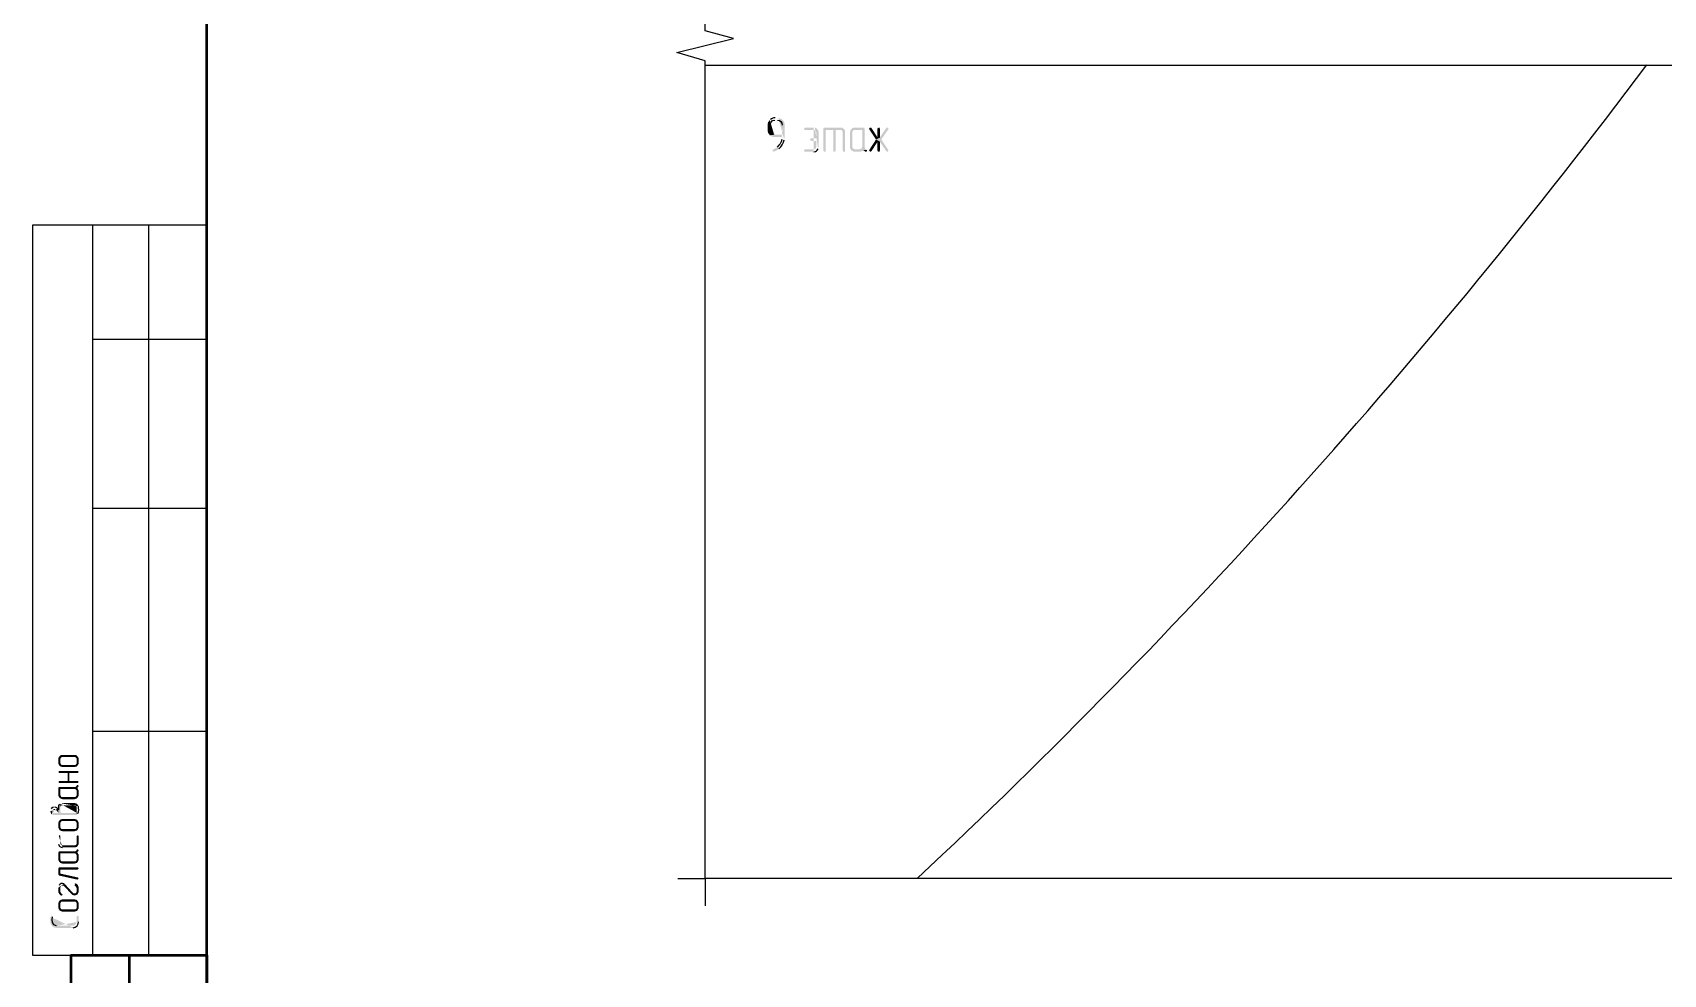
# Model space of a CAD drawing. Header units: millimetres. Extents: x -211 to 10565, y -2293 to 2244.
# Drawn here: x 4469.3 to 4613.6, y -284.2 to -200.9 of the extents above; entities that cross this region are included whole.
import ezdxf

# ---------------------------------------------------------------- set-up
doc = ezdxf.new("R2010")
doc.units = ezdxf.units.MM
doc.layers.add('PDF _Геометрия', color=7, linetype='Continuous')
doc.layers.add('PDF _Сплошная заливка', color=7, linetype='Continuous')

msp = doc.modelspace()

# ---------------------------------------------------------------- hatches: boundary and pattern name
at = {"layer": 'PDF _Сплошная заливка', "transparency": 33554559}
h = msp.add_hatch(color=256, dxfattribs=at)
h.paths.add_polyline_path([(4534.54, -208.67), (4534.5, -208.72), (4534.43, -208.8), (4534.39, -208.86), (4534.35, -209.03), (4534.35, -209.63), (4534.39, -209.8), (4534.47, -209.92), (4534.54, -210.01), (4534.98, -209.96), (4534.92, -209.96)], flags=0)
h.paths.add_polyline_path([(4534.98, -208.69), (4535.22, -208.69)], flags=0)
h = msp.add_hatch(color=256, dxfattribs=at)
h.paths.add_polyline_path([(4535.22, -208.46), (4535, -208.46)], flags=0)
h.paths.add_polyline_path([(4534.6, -208.61), (4534.54, -208.67), (4535.22, -208.69)], flags=0)
h.paths.add_polyline_path([(4535.64, -209.12), (4535.64, -209.96), (4534.98, -209.96), (4534.54, -210.01), (4534.6, -210.05), (4534.67, -210.09), (4534.75, -210.13), (4534.81, -210.16), (4534.9, -210.18), (4535.64, -210.18), (4535.64, -210.22), (4535.62, -210.3), (4535.6, -210.39)], flags=0)
h.paths.add_polyline_path([(4535.19, -211.06), (4535.13, -211.11), (4535.11, -211.13), (4535.03, -211.17), (4535, -211.19), (4534.92, -211.23), (4534.86, -211.26), (4534.79, -211.3), (4534.77, -211.36), (4534.81, -211.42), (4534.88, -211.47), (4534.92, -211.47), (4534.98, -211.42), (4535.07, -211.4), (4535.13, -211.36), (4535.22, -211.32), (4535.28, -211.26), (4535.34, -211.21)], flags=0)
h.paths.add_polyline_path([(4535.81, -210.41), (4535.83, -210.32), (4535.83, -210.24), (4535.85, -210.16), (4535.85, -209.05), (4535.83, -208.97), (4535.81, -208.86), (4535.77, -208.8), (4535.72, -208.72), (4535.66, -208.65), (4535.6, -208.61), (4535.53, -208.57), (4535.45, -208.53), (4535.38, -208.5), (4535.3, -208.48)], flags=0)
h = msp.add_hatch(color=256, dxfattribs=at)
h.paths.add_polyline_path([(4538.43, -209.33), (4537.67, -209.33), (4537.59, -209.37), (4537.56, -209.44), (4537.59, -209.52), (4537.67, -209.54), (4538.43, -209.54), (4538.5, -209.56), (4538.58, -209.6), (4538.62, -209.67), (4538.64, -209.75), (4538.64, -210.28), (4538.2, -210.28), (4538.14, -210.32), (4538.09, -210.39), (4538.14, -210.47), (4538.2, -210.51), (4538.64, -210.51), (4538.64, -211.04), (4538.62, -211.13), (4538.58, -211.19), (4538.5, -211.23), (4538.43, -211.26), (4537.67, -211.26), (4537.59, -211.3), (4537.56, -211.36), (4537.59, -211.45), (4537.67, -211.47), (4538.43, -211.47)], flags=0)
h.paths.add_polyline_path([(4538.81, -211.21), (4538.83, -211.13), (4538.86, -211.04), (4538.86, -209.75), (4538.83, -209.67), (4538.81, -209.58), (4538.73, -209.46), (4538.66, -209.39), (4538.58, -209.35), (4538.52, -209.33)], flags=0)
for points in [[(4540.78, -209.33), (4539.36, -209.33), (4539.3, -209.35), (4539.28, -209.44), (4539.28, -211.36), (4539.32, -211.45), (4539.38, -211.47), (4539.47, -211.45), (4539.49, -211.36), (4539.49, -209.54), (4540.78, -209.54), (4541.14, -209.52), (4541.08, -209.46), (4541.01, -209.39), (4540.95, -209.35), (4540.87, -209.33)], [(4540.36, -209.54), (4540.15, -209.54), (4540.15, -211.36), (4540.17, -211.45), (4540.25, -211.47), (4540.32, -211.45), (4540.36, -211.36)], [(4541.14, -209.52), (4540.78, -209.54), (4540.87, -209.56), (4540.93, -209.6), (4540.97, -209.67), (4540.99, -209.75), (4540.99, -211.36), (4541.01, -211.45), (4541.1, -211.47), (4541.18, -211.45), (4541.2, -211.36), (4541.2, -209.67), (4541.18, -209.58)], [(4541.71, -209.52), (4541.67, -209.6), (4541.65, -209.67), (4541.63, -209.75), (4541.63, -211.13), (4541.67, -211.21), (4541.69, -211.28), (4541.82, -211.4), (4541.88, -211.42), (4541.97, -211.47), (4542.52, -211.47), (4542.6, -211.45), (4542.66, -211.42), (4542.75, -211.38), (4542.81, -211.32), (4543.13, -211.32), (4543.07, -211.26), (4542.05, -211.26), (4541.97, -211.23), (4541.9, -211.19), (4541.86, -211.13), (4541.84, -211.04), (4541.84, -209.75), (4541.86, -209.67), (4541.9, -209.6), (4541.97, -209.56), (4542.05, -209.54), (4542.71, -209.54)], [(4542.81, -209.33), (4541.97, -209.33), (4541.88, -209.37), (4541.82, -209.39), (4541.75, -209.46), (4541.71, -209.52), (4542.71, -209.54), (4542.71, -211.04), (4542.69, -211.13), (4542.64, -211.19), (4542.56, -211.23), (4542.49, -211.26), (4542.05, -211.26), (4543.07, -211.26), (4543, -211.23), (4542.96, -211.17), (4542.92, -211.13), (4542.92, -209.41), (4542.88, -209.35)], [(4543.45, -209.33), (4543.43, -209.33), (4543.36, -209.37), (4543.32, -209.44), (4543.32, -209.46), (4543.34, -209.5), (4543.93, -210.39), (4544.27, -210.22), (4544.06, -210.2), (4543.53, -209.37), (4543.51, -209.35)], [(4543.93, -210.39), (4543.34, -211.3), (4543.32, -211.36), (4543.36, -211.42), (4543.43, -211.47), (4543.49, -211.45), (4543.53, -211.42), (4544.06, -210.6), (4544.27, -210.58)], [(4544.93, -209.33), (4544.86, -209.35), (4544.84, -209.37), (4544.27, -210.22), (4543.93, -210.39), (4544.27, -210.58), (4544.84, -211.42), (4544.93, -211.47), (4544.99, -211.45), (4545.03, -211.36), (4545.03, -211.34), (4545.01, -211.3), (4544.4, -210.39), (4545.01, -209.5), (4545.03, -209.44), (4544.99, -209.35)], [(4544.17, -209.33), (4544.1, -209.37), (4544.06, -209.44), (4544.06, -210.2), (4544.27, -210.22), (4544.27, -209.44), (4544.25, -209.35)], [(4543.13, -211.32), (4542.81, -211.32), (4542.83, -211.36), (4542.9, -211.4), (4542.92, -211.42), (4543, -211.47), (4543.02, -211.47), (4543.11, -211.45), (4543.13, -211.36)], [(4544.27, -210.58), (4544.06, -210.6), (4544.06, -211.36), (4544.1, -211.45), (4544.17, -211.47), (4544.25, -211.45), (4544.27, -211.36)], [(4471.63, -265.17), (4471.63, -265.6), (4471.65, -265.66), (4471.73, -265.79), (4471.8, -265.83), (4471.8, -265.17), (4471.82, -265.11), (4471.86, -265.05), (4471.92, -265), (4473.11, -265), (4473.17, -265.05), (4473.22, -265.11), (4473.24, -265.17), (4473.24, -265.53), (4473.26, -265.83), (4473.3, -265.79), (4473.34, -265.72), (4473.38, -265.66), (4473.41, -265.6), (4473.41, -265.11), (4473.38, -265.05), (4473.34, -264.98), (4473.3, -264.92), (4473.26, -264.88), (4473.19, -264.83), (4473.13, -264.83), (4473.05, -264.81), (4471.99, -264.81), (4471.9, -264.83), (4471.84, -264.83), (4471.78, -264.88), (4471.73, -264.92), (4471.69, -264.98), (4471.65, -265.02), (4471.63, -265.11)], [(4471.8, -265.83), (4471.84, -265.85), (4471.92, -265.87), (4471.99, -265.89), (4473.05, -265.89), (4473.11, -265.87), (4473.19, -265.85), (4473.26, -265.83), (4473.24, -265.53), (4473.22, -265.6), (4473.17, -265.66), (4473.11, -265.7), (4471.92, -265.7), (4471.86, -265.66), (4471.82, -265.6), (4471.8, -265.53), (4471.8, -265.17)], [(4471.63, -266.31), (4471.65, -266.38), (4471.71, -266.42), (4472.43, -266.42), (4472.43, -267.12), (4472.6, -266.42), (4473.32, -266.42), (4473.38, -266.38), (4473.41, -266.31), (4473.38, -266.25), (4473.32, -266.23), (4471.71, -266.23), (4471.65, -266.27)], [(4471.63, -267.2), (4471.65, -267.27), (4471.71, -267.31), (4473.32, -267.31), (4473.38, -267.27), (4473.41, -267.2), (4473.38, -267.14), (4473.32, -267.12), (4472.6, -267.12), (4472.6, -266.42), (4472.43, -267.12), (4471.71, -267.12), (4471.65, -267.16)], [(4471.63, -267.73), (4471.63, -268.43), (4471.65, -268.49), (4471.73, -268.62), (4471.8, -268.66), (4471.8, -267.84), (4473.11, -267.84), (4473.17, -267.88), (4473.22, -267.94), (4473.24, -268.01), (4473.24, -268.37), (4473.24, -267.52), (4473.22, -267.56), (4473.15, -267.63), (4473.11, -267.65), (4471.69, -267.65), (4471.65, -267.67)], [(4471.8, -268.66), (4471.84, -268.68), (4471.92, -268.71), (4471.99, -268.73), (4473.05, -268.73), (4473.11, -268.71), (4473.19, -268.68), (4473.26, -268.66), (4473.3, -268.62), (4473.34, -268.56), (4473.38, -268.49), (4473.41, -268.43), (4473.41, -267.92), (4473.36, -267.86), (4473.34, -267.8), (4473.28, -267.73), (4473.28, -267.48), (4473.24, -267.52), (4473.24, -268.37), (4473.22, -268.43), (4473.17, -268.49), (4473.11, -268.54), (4471.92, -268.54), (4471.86, -268.49), (4471.82, -268.43), (4471.8, -268.37), (4471.8, -267.84)], [(4473.28, -267.48), (4473.28, -267.73), (4473.32, -267.71), (4473.36, -267.67), (4473.38, -267.65), (4473.41, -267.58), (4473.41, -267.56), (4473.38, -267.5), (4473.32, -267.46)], [(4471.63, -270.84), (4471.63, -271.27), (4471.65, -271.33), (4471.73, -271.46), (4471.8, -271.5), (4471.8, -270.84), (4471.82, -270.78), (4471.86, -270.72), (4471.92, -270.67), (4473.11, -270.67), (4473.17, -270.72), (4473.22, -270.78), (4473.24, -270.84), (4473.24, -271.2), (4473.26, -271.5), (4473.3, -271.46), (4473.34, -271.39), (4473.38, -271.33), (4473.41, -271.27), (4473.41, -270.78), (4473.38, -270.72), (4473.34, -270.65), (4473.3, -270.59), (4473.26, -270.55), (4473.19, -270.5), (4473.13, -270.5), (4473.05, -270.48), (4471.99, -270.48), (4471.9, -270.5), (4471.84, -270.5), (4471.78, -270.55), (4471.73, -270.59), (4471.69, -270.65), (4471.65, -270.7), (4471.63, -270.78)], [(4471.8, -271.5), (4471.84, -271.52), (4471.92, -271.54), (4471.99, -271.56), (4473.05, -271.56), (4473.11, -271.54), (4473.19, -271.52), (4473.26, -271.5), (4473.24, -271.2), (4473.22, -271.27), (4473.17, -271.33), (4473.11, -271.37), (4471.92, -271.37), (4471.86, -271.33), (4471.82, -271.27), (4471.8, -271.2), (4471.8, -270.84)], [(4471.63, -273.42), (4471.63, -274.12), (4471.65, -274.19), (4471.73, -274.31), (4471.8, -274.36), (4471.8, -273.53), (4473.11, -273.53), (4473.17, -273.57), (4473.22, -273.64), (4473.24, -273.7), (4473.24, -274.06), (4473.24, -273.21), (4473.22, -273.26), (4473.15, -273.32), (4473.11, -273.34), (4471.69, -273.34), (4471.65, -273.36)], [(4471.8, -274.36), (4471.84, -274.38), (4471.92, -274.4), (4471.99, -274.42), (4473.05, -274.42), (4473.11, -274.4), (4473.19, -274.38), (4473.26, -274.36), (4473.3, -274.31), (4473.34, -274.25), (4473.38, -274.19), (4473.41, -274.12), (4473.41, -273.62), (4473.36, -273.55), (4473.34, -273.49), (4473.28, -273.42), (4473.28, -273.17), (4473.24, -273.21), (4473.24, -274.06), (4473.22, -274.12), (4473.17, -274.19), (4473.11, -274.23), (4471.92, -274.23), (4471.86, -274.19), (4471.82, -274.12), (4471.8, -274.06), (4471.8, -273.53)], [(4473.28, -273.17), (4473.28, -273.42), (4473.32, -273.4), (4473.36, -273.36), (4473.38, -273.34), (4473.41, -273.28), (4473.41, -273.26), (4473.38, -273.19), (4473.32, -273.15)], [(4471.63, -274.84), (4471.63, -275.39), (4471.65, -275.43), (4471.69, -275.48), (4473.3, -275.84), (4473.32, -275.84), (4473.38, -275.79), (4473.41, -275.73), (4473.38, -275.69), (4473.34, -275.65), (4471.8, -275.31), (4471.8, -274.95), (4471.71, -274.76), (4471.69, -274.76), (4471.65, -274.78)], [(4471.71, -274.76), (4471.8, -274.95), (4473.32, -274.95), (4473.38, -274.91), (4473.41, -274.84), (4473.38, -274.78), (4473.32, -274.76)], [(4471.8, -277.21), (4471.86, -277.25), (4471.9, -277.25), (4471.97, -277.23), (4471.99, -277.17), (4471.99, -277.13), (4471.92, -277.09), (4471.88, -277.06), (4471.84, -277), (4471.82, -276.96), (4471.8, -276.9), (4471.8, -276.54)], [(4471.63, -277.95), (4471.63, -278.38), (4471.65, -278.44), (4471.73, -278.57), (4471.8, -278.61), (4471.8, -277.95), (4471.82, -277.89), (4471.86, -277.83), (4471.92, -277.78), (4473.11, -277.78), (4473.17, -277.83), (4473.22, -277.89), (4473.24, -277.95), (4473.24, -278.31), (4473.26, -278.61), (4473.3, -278.57), (4473.34, -278.5), (4473.38, -278.44), (4473.41, -278.38), (4473.41, -277.89), (4473.38, -277.83), (4473.34, -277.76), (4473.3, -277.7), (4473.26, -277.66), (4473.19, -277.61), (4473.13, -277.61), (4473.05, -277.59), (4471.99, -277.59), (4471.9, -277.61), (4471.84, -277.61), (4471.78, -277.66), (4471.73, -277.7), (4471.69, -277.76), (4471.65, -277.8), (4471.63, -277.89)], [(4471.8, -278.61), (4471.84, -278.63), (4471.92, -278.65), (4471.99, -278.67), (4473.05, -278.67), (4473.11, -278.65), (4473.19, -278.63), (4473.26, -278.61), (4473.24, -278.31), (4473.22, -278.38), (4473.17, -278.44), (4473.11, -278.48), (4471.92, -278.48), (4471.86, -278.44), (4471.82, -278.38), (4471.8, -278.31), (4471.8, -277.95)]]:
    msp.add_hatch(color=256, dxfattribs=at).paths.add_polyline_path(points)
h = msp.add_hatch(color=256, dxfattribs=at)
h.paths.add_polyline_path([(4470.91, -269.79), (4470.93, -269.83), (4470.93, -269.91), (4470.97, -269.98), (4471.01, -270.02), (4471.01, -270.04), (4471.06, -270.08), (4471.1, -269.79), (4471.1, -269.72), (4471.14, -269.66), (4471.21, -269.62), (4471.27, -269.59), (4471.33, -269.62), (4471.37, -269.66), (4471.4, -269.68), (4471.46, -269.72), (4471.5, -269.79), (4471.54, -269.83), (4471.63, -269.95), (4471.63, -269.68), (4471.57, -269.59)], flags=0)
h.paths.add_polyline_path([(4471.33, -269.43), (4471.25, -269.43)], flags=0)
h.paths.add_polyline_path([(4470.97, -269.57), (4470.93, -269.7)], flags=0)
h = msp.add_hatch(color=256, dxfattribs=at)
h.paths.add_polyline_path([(4471.06, -270.08), (4471.18, -270.12), (4471.27, -270.14), (4473.05, -270.14), (4473.11, -270.12), (4473.19, -270.1), (4473.24, -270.08), (4473.24, -269.79), (4473.22, -269.85), (4473.17, -269.91), (4473.11, -269.95), (4471.92, -269.95), (4471.86, -269.91), (4471.82, -269.85), (4471.8, -269.79), (4471.8, -269.43), (4471.78, -269.13), (4471.73, -269.17)], flags=0)
h.paths.add_polyline_path([(4471.63, -269.68), (4471.63, -269.95), (4471.18, -269.95), (4471.14, -269.91), (4471.1, -269.85), (4471.1, -269.79)], flags=0)
h = msp.add_hatch(color=256, dxfattribs=at)
h.paths.add_polyline_path([(4471.78, -269.13), (4471.8, -269.43), (4471.82, -269.36), (4471.86, -269.3), (4471.92, -269.26), (4473.11, -269.26), (4473.17, -269.3), (4473.22, -269.36), (4473.24, -269.43), (4473.24, -270.08), (4473.3, -270.04), (4473.34, -269.98)], flags=0)
h.paths.add_polyline_path([(4473.41, -269.36), (4473.38, -269.28), (4473.34, -269.23), (4473.3, -269.17), (4473.26, -269.13), (4473.19, -269.09), (4473.13, -269.09), (4473.05, -269.07), (4471.99, -269.07), (4471.9, -269.09), (4471.84, -269.09)], flags=0)
h = msp.add_hatch(color=256, dxfattribs=at)
h.paths.add_polyline_path([(4471.63, -272.01), (4471.63, -272.71)], flags=0)
h.paths.add_polyline_path([(4471.99, -273), (4473.05, -273), (4473.11, -272.98), (4473.19, -272.96), (4473.26, -272.94), (4473.3, -272.9), (4473.34, -272.83), (4473.38, -272.77), (4473.41, -272.71), (4473.41, -272.01), (4473.38, -271.94), (4473.32, -271.92), (4473.26, -271.96), (4473.24, -272.01), (4473.24, -272.64), (4473.22, -272.71), (4473.17, -272.77), (4473.11, -272.81), (4471.92, -272.81), (4471.86, -272.77), (4471.82, -272.71), (4471.8, -272.64), (4471.8, -272.01), (4471.78, -271.94), (4471.71, -271.92), (4471.65, -271.96)], flags=0)
h = msp.add_hatch(color=256, dxfattribs=at)
h.paths.add_polyline_path([(4471.63, -276.54), (4471.63, -276.98), (4471.67, -277.04), (4471.69, -277.11), (4471.71, -277.11), (4471.76, -277.17), (4471.8, -277.21), (4471.8, -276.54), (4471.82, -276.45), (4471.86, -276.41), (4471.92, -276.37), (4472.05, -276.37), (4472.12, -276.41), (4472.79, -277.13), (4472.86, -277.19), (4472.92, -277.21), (4472.98, -277.23), (4473.05, -277.25), (4473.11, -277.23), (4473.17, -277.21), (4473.24, -277.19), (4473.3, -277.15), (4473.34, -277.09), (4473.38, -277.02), (4473.41, -276.96), (4473.41, -276.49), (4473.38, -276.43), (4473.36, -276.39), (4473.34, -276.32), (4473.34, -276.3), (4473.28, -276.26), (4473.24, -276.22), (4473.24, -276.9), (4473.22, -276.96), (4473.17, -277.02), (4473.11, -277.06), (4472.98, -277.06), (4472.92, -277.02), (4472.24, -276.28), (4472.12, -276.2)], flags=0)
h.paths.add_polyline_path([(4471.69, -276.34), (4471.65, -276.39), (4471.63, -276.47)], flags=0)
h = msp.add_hatch(color=256, dxfattribs=at)
h.paths.add_polyline_path([(4473.05, -276.26), (4473.07, -276.3)], flags=0)
h.paths.add_polyline_path([(4473.24, -276.54), (4473.24, -276.9), (4473.24, -276.22), (4473.17, -276.18), (4473.13, -276.18), (4473.07, -276.2)], flags=0)
h = msp.add_hatch(color=256, dxfattribs=at)
h.paths.add_polyline_path([(4470.91, -279.12), (4470.91, -279.56), (4470.93, -279.65), (4470.93, -279.71), (4470.95, -279.77), (4471.04, -279.9), (4471.12, -279.98), (4471.18, -280.03), (4471.25, -280.07), (4471.31, -280.09), (4471.37, -280.09), (4471.46, -280.11), (4472.88, -280.11), (4472.94, -280.09)], flags=0)
h.paths.add_polyline_path([(4473.41, -279.56), (4473.41, -279.12), (4473.38, -279.05), (4473.32, -279.03), (4473.26, -279.07), (4473.24, -279.12), (4473.24, -279.56), (4473.22, -279.65), (4473.17, -279.77), (4473.13, -279.82), (4473, -279.9), (4472.94, -279.92), (4471.46, -279.92)], flags=0)
h.paths.add_polyline_path([(4471.1, -279.12), (4471.06, -279.05), (4471.01, -279.03), (4470.95, -279.07)], flags=0)

# ---------------------------------------------------------------- linework, layer by layer
at = {"layer": 'PDF _Геометрия', "lineweight": 50}
for points in [[(4484.75, -367.5), (4484.75, -80.59), (4879.81, -80.59), (4879.81, -367.5)], [(4472.75, -367.5), (4472.75, -282.52), (4484.75, -282.52), (4484.75, -367.5)]]:
    msp.add_lwpolyline(points, close=True, dxfattribs=at)
at = {"layer": 'PDF _Геометрия', "lineweight": 25}
for points in [[(4528.83, -203.81), (4830.76, -203.81), (4830.76, -275.73), (4668.44, -275.73), (4667.76, -278.23), (4666.54, -273.23), (4665.8, -275.73), (4528.83, -275.73), (4528.83, -203.43), (4526.33, -202.69), (4531.34, -201.46), (4528.83, -200.78), (4528.83, -129.2), (4665.86, -129.2), (4666.54, -126.68), (4667.76, -131.69), (4668.51, -129.2), (4830.76, -129.2), (4830.76, -201.16), (4833.28, -201.86), (4828.29, -203.07), (4830.76, -203.81)], [(4474.65, -217.98), (4474.65, -282.52)], [(4479.58, -217.98), (4479.58, -282.52)], [(4474.65, -228.06), (4484.75, -228.06)], [(4474.65, -243), (4484.75, -243)], [(4474.65, -262.7), (4484.75, -262.7)], [(4526.39, -275.73), (4528.83, -275.73), (4528.83, -278.16)]]:
    msp.add_lwpolyline(points, dxfattribs=at)
msp.add_lwpolyline([(4469.34, -217.98), (4469.34, -282.52), (4484.75, -282.52), (4484.75, -217.98)], close=True, dxfattribs=at)
at = {"layer": 'PDF _Геометрия', "lineweight": 50}
msp.add_lwpolyline([(4477.87, -282.52), (4477.87, -367.5)], dxfattribs=at)
at = {"layer": 'PDF _Геометрия', "lineweight": 25}
msp.add_arc((4170.36, 127.43), 552.12, 313.0973, 323.1354, dxfattribs=at)
for points in [[(4534.92, -209.96), (4534.39, -209.91), (4534.4, -208.62), (4534.98, -208.69)], [(4535, -208.46), (4534.85, -208.49), (4534.73, -208.51), (4534.6, -208.61)], [(4535.22, -208.69), (4535.49, -208.69), (4535.6, -208.87), (4535.64, -209.12)], [(4535.6, -210.39), (4535.5, -210.75), (4535.43, -210.8), (4535.19, -211.06)], [(4535.34, -211.21), (4535.56, -211.01), (4535.76, -210.71), (4535.81, -210.41)], [(4538.43, -211.47), (4538.65, -211.47), (4538.71, -211.38), (4538.81, -211.21)], [(4471.25, -269.43), (4471.06, -269.5), (4471.1, -269.43), (4470.97, -269.57)], [(4471.57, -269.59), (4471.44, -269.45), (4471.54, -269.51), (4471.33, -269.43)], [(4471.73, -269.17), (4471.55, -269.38), (4471.67, -269.39), (4471.63, -269.68)], [(4473.34, -269.98), (4473.47, -269.82), (4473.39, -269.54), (4473.41, -269.36)], [(4471.63, -272.71), (4471.71, -272.93), (4471.78, -272.94), (4471.99, -273)], [(4472.12, -276.2), (4471.96, -276.13), (4471.77, -276.2), (4471.69, -276.34)], [(4473.07, -276.3), (4473.18, -276.41), (4473.17, -276.34), (4473.24, -276.54)], [(4471.46, -279.92), (4471.03, -279.92), (4471.06, -279.42), (4471.1, -279.12)], [(4472.94, -280.09), (4473.18, -280.08), (4473.43, -279.83), (4473.41, -279.56)]]:
    msp.add_open_spline(points, degree=3, dxfattribs=at)

doc.saveas('drawing.dxf')
